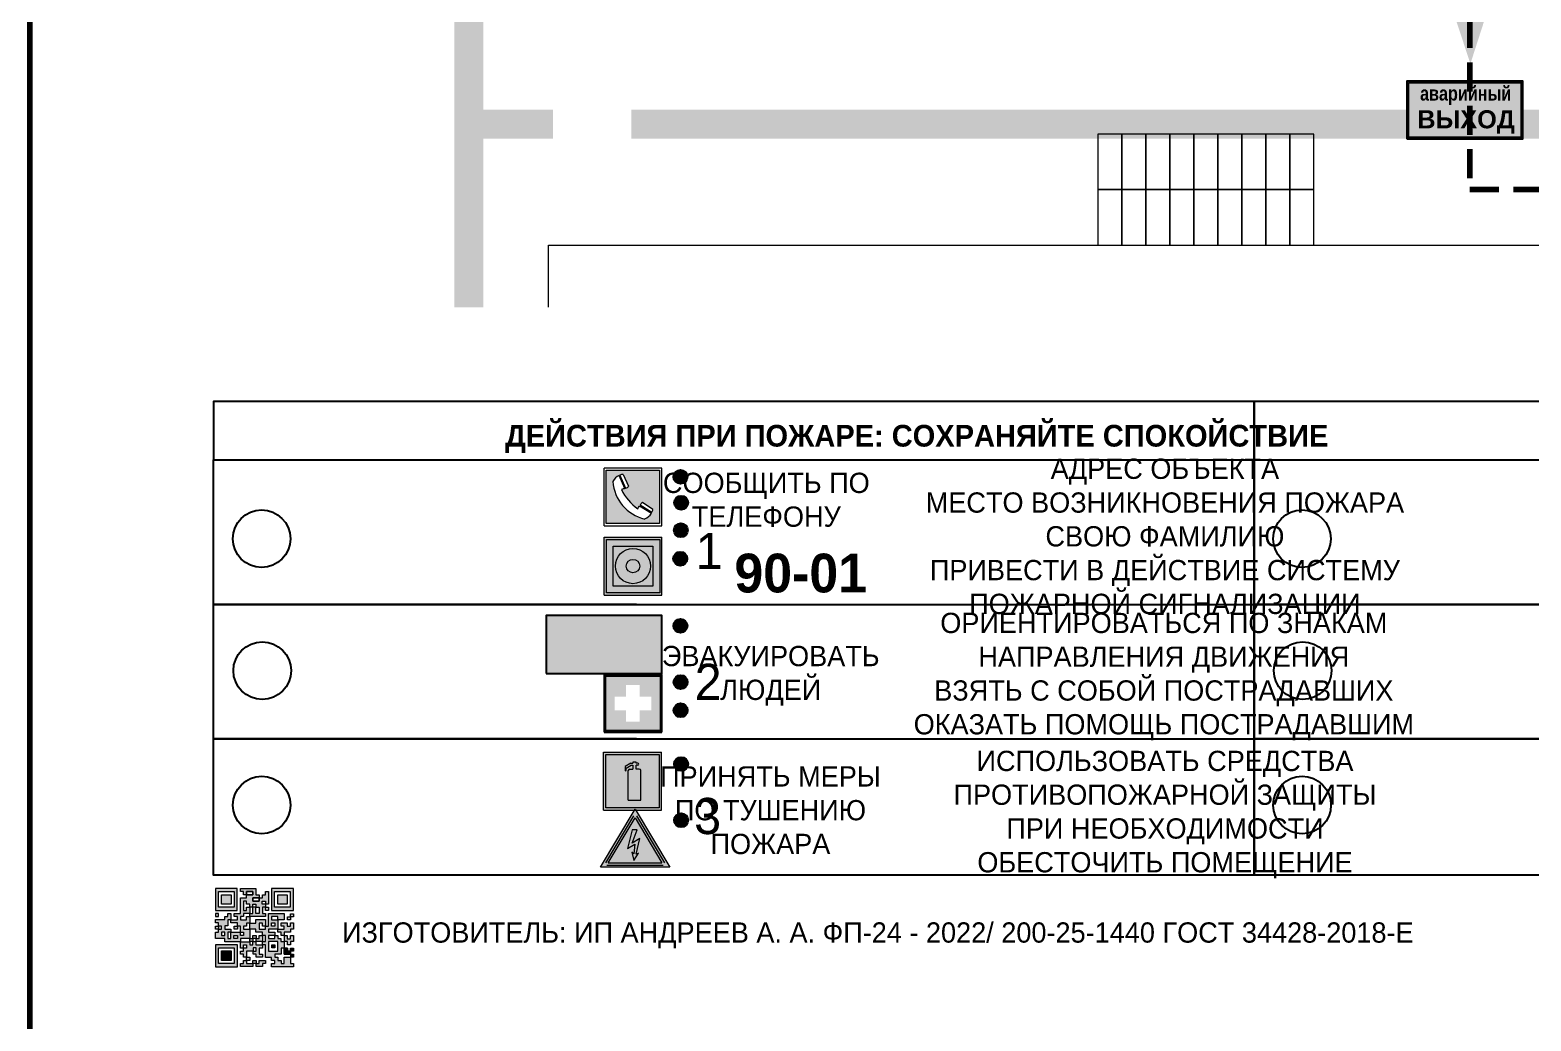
# Model space of a CAD drawing. Header units: millimetres. Extents: x 13114 to 67229, y 22859 to 38520.
# Drawn here: x 29371.4 to 29578.8, y 24678 to 24815 of the extents above; entities that cross this region are included whole.
import ezdxf

# ---------------------------------------------------------------- set-up
doc = ezdxf.new("R2010")
doc.units = ezdxf.units.MM
doc.linetypes.add('{ Wide Dash }', pattern=[12, 4, -2, 4, -2])
doc.layers.add('План_Штампы', color=7, linetype='Continuous')
doc.styles.add('обычный', font='arial.ttf')

# ---------------------------------------------------------------- blocks, each defined once
blk = doc.blocks.new('A$C3E6D3DDE')
at = {"lineweight": 5}
h = blk.add_hatch(color=40, dxfattribs=at)
h.paths.add_polyline_path([(24.1, 1.45), (16.46, -11.35), (31.74, -11.35)])
h.paths.add_polyline_path([(24.09, -0.46), (30.03, -10.41), (18.14, -10.41)], flags=16)
h.paths.add_polyline_path([(24.54, -3.08), (23.41, -6.02), (25.13, -5.01), (24.33, -8.5), (24.82, -8.27), (23.79, -9.86), (23.4, -8.04), (23.8, -8.43), (24.04, -6.29), (22.39, -7.25), (23.44, -3.08)], flags=0)
h = blk.add_hatch(color=256, dxfattribs=at)
h.paths.add_polyline_path([(24.37, 0.03, 0.567511), (23.82, 0.03), (17.59, -10.4, 0.582454), (17.86, -10.88), (30.32, -10.88, 0.582149), (30.6, -10.4)])
h.paths.add_polyline_path([(24.09, -0.46), (18.14, -10.41), (30.03, -10.41)], flags=16)
h.paths.add_polyline_path([(24.54, -3.08), (23.41, -6.02), (25.13, -5.01), (24.33, -8.5), (24.82, -8.27), (23.79, -9.86), (23.4, -8.04), (23.8, -8.43), (24.04, -6.29), (22.39, -7.25), (23.44, -3.08)], flags=0)
h = blk.add_hatch(color=40, dxfattribs=at)
h.paths.add_polyline_path([(24.09, -0.46), (18.14, -10.41), (30.03, -10.41)])
h.paths.add_polyline_path([(24.82, -8.27), (23.79, -9.86), (23.4, -8.04), (23.8, -8.43), (24.04, -6.29), (22.39, -7.25), (23.44, -3.08), (24.54, -3.08), (23.41, -6.02), (25.13, -5.01), (24.33, -8.5)], flags=16)
at = {"color": 40, "lineweight": 5}
for p, q in [((16.46, -11.35), (24.1, 1.45)), ((24.1, 1.45), (31.74, -11.35))]:
    blk.add_line(p, q, dxfattribs=at)
at = {"lineweight": 5}
for p, q in [((17.59, -10.4), (23.82, 0.03)), ((24.37, 0.03), (30.6, -10.4)), ((18.14, -10.41), (24.09, -0.46)), ((23.44, -3.08), (22.39, -7.25)), ((23.41, -6.02), (24.54, -3.08)), ((24.54, -3.08), (23.44, -3.08)), ((24.09, -0.46), (30.03, -10.41)), ((22.39, -7.25), (24.04, -6.29)), ((25.13, -5.01), (23.41, -6.02)), ((24.04, -6.29), (23.8, -8.43)), ((24.33, -8.5), (25.13, -5.01)), ((23.8, -8.43), (23.4, -8.04)), ((23.4, -8.04), (23.79, -9.86)), ((23.79, -9.86), (24.82, -8.27)), ((24.82, -8.27), (24.33, -8.5)), ((17.86, -10.88), (30.32, -10.88)), ((18.14, -10.41), (30.03, -10.41))]:
    blk.add_line(p, q, dxfattribs=at)
at = {"color": 50, "lineweight": 5}
blk.add_line((31.74, -11.35), (16.46, -11.35), dxfattribs=at)
blk = doc.blocks.new('QR')
at = {"lineweight": 0}
h = blk.add_hatch(color=256, dxfattribs=at)
h.dxf.hatch_style = 1
h.paths.add_polyline_path([(9241.16, 2687.38), (9242.01, 2687.38), (9242.01, 2687.83), (9241.59, 2687.83), (9241.59, 2688.68), (9239.45, 2688.68), (9239.45, 2688.25), (9239.86, 2688.25), (9239.86, 2687.83), (9240.29, 2687.83), (9240.29, 2688.25), (9241.16, 2688.25), (9241.16, 2687.83), (9240.29, 2687.83), (9240.29, 2687.38), (9239.45, 2687.38), (9239.45, 2685.22), (9238.57, 2685.22), (9238.57, 2684.8), (9239.02, 2684.8), (9239.02, 2684.37), (9238.13, 2684.37), (9238.13, 2683.92), (9239.02, 2683.92), (9239.02, 2683.5), (9239.44, 2683.5), (9239.44, 2682.64), (9239.87, 2682.64), (9239.87, 2682.18), (9239.44, 2682.18), (9239.44, 2682.64), (9238.13, 2682.64), (9238.13, 2681.76), (9237.71, 2681.76), (9237.71, 2682.64), (9238.13, 2682.64), (9238.13, 2683.07), (9237.27, 2683.07), (9237.27, 2683.51), (9237.71, 2683.51), (9237.71, 2684.37), (9238.13, 2684.37), (9238.13, 2685.22), (9237.71, 2685.22), (9237.71, 2684.8), (9237.28, 2684.8), (9237.28, 2684.38), (9235.98, 2684.38), (9235.98, 2683.92), (9236.4, 2683.92), (9236.4, 2683.49), (9236.84, 2683.49), (9236.84, 2683.07), (9236.4, 2683.07), (9236.4, 2682.64), (9235.98, 2682.64), (9235.98, 2681.76), (9237.29, 2681.76), (9237.29, 2681.33), (9239.43, 2681.33), (9239.43, 2681.76), (9240.74, 2681.76), (9240.74, 2683.05), (9239.87, 2683.05), (9239.87, 2683.5), (9240.29, 2683.5), (9240.29, 2683.91), (9240.74, 2683.91), (9240.74, 2684.81), (9240.29, 2684.81), (9240.29, 2684.79), (9240.29, 2684.37), (9239.45, 2684.37), (9239.45, 2684.8), (9239.87, 2684.8), (9239.87, 2685.21), (9240.74, 2685.21), (9240.74, 2686.1), (9240.29, 2686.1), (9240.29, 2685.64), (9239.86, 2685.64), (9239.86, 2686.95), (9240.29, 2686.95), (9240.29, 2686.52), (9240.74, 2686.52), (9240.74, 2686.1), (9241.16, 2686.1), (9241.16, 2686.53), (9241.59, 2686.53), (9241.59, 2686.1), (9242.02, 2686.1), (9242.02, 2685.21), (9241.59, 2685.21), (9241.59, 2686.1), (9241.16, 2686.1), (9241.16, 2685.21), (9240.74, 2685.21), (9240.74, 2684.81), (9242.89, 2684.81), (9242.89, 2685.22), (9242.47, 2685.22), (9242.47, 2686.11), (9242.89, 2686.11), (9242.89, 2686.52), (9242.46, 2686.52), (9242.46, 2686.95), (9242.89, 2686.95), (9242.89, 2686.52), (9243.32, 2686.52), (9243.32, 2688.26), (9242.9, 2688.26), (9242.9, 2687.83), (9242.47, 2687.83), (9242.47, 2687.38), (9242.01, 2687.38), (9242.01, 2686.94), (9241.16, 2686.94)])
h.paths.add_polyline_path([(9239.02, 2682.18), (9239.02, 2681.76), (9238.54, 2681.76), (9238.54, 2682.18)], flags=16)
h.paths.add_polyline_path([(9237.27, 2682.65), (9237.27, 2682.19), (9236.83, 2682.19), (9236.83, 2682.65)], flags=16)
h = blk.add_hatch(color=256, dxfattribs=at)
h.dxf.hatch_style = 1
h.paths.add_polyline_path([(9238.15, 2687.83), (9236.83, 2687.83), (9236.83, 2686.52), (9238.15, 2686.52)], flags=0)
h.paths.add_polyline_path([(9239.01, 2685.65), (9239.01, 2688.68), (9235.98, 2688.68), (9235.98, 2685.65)])
h.paths.add_polyline_path([(9236.41, 2686.1), (9236.41, 2688.26), (9238.56, 2688.26), (9238.56, 2686.1)], flags=16)
h.paths.add_polyline_path([(9236.83, 2686.52), (9236.83, 2687.83), (9238.15, 2687.83), (9238.15, 2686.52)], flags=0)
h = blk.add_hatch(color=256, dxfattribs=at)
h.dxf.hatch_style = 1
h.paths.add_polyline_path([(9238.15, 2686.52), (9238.15, 2687.83), (9236.83, 2687.83), (9236.83, 2686.52)])
h.paths.add_polyline_path([(9245.91, 2686.52), (9245.91, 2687.83), (9244.59, 2687.83), (9244.59, 2686.52)], flags=0)
h.paths.add_polyline_path([(9246.77, 2685.65), (9246.77, 2688.68), (9243.74, 2688.68), (9243.74, 2685.65)])
h.paths.add_polyline_path([(9244.17, 2686.1), (9244.17, 2688.26), (9246.32, 2688.26), (9246.32, 2686.1)], flags=16)
h.paths.add_polyline_path([(9244.59, 2686.52), (9244.59, 2687.83), (9245.91, 2687.83), (9245.91, 2686.52)], flags=0)
h = blk.add_hatch(color=256, dxfattribs=at)
h.dxf.hatch_style = 1
h.paths.add_polyline_path([(9243.32, 2686.11), (9242.89, 2686.11), (9242.89, 2685.64), (9243.32, 2685.64)])
h.paths.add_polyline_path([(9239.02, 2683.07), (9239.02, 2683.5), (9238.56, 2683.5), (9238.56, 2683.07)])
h.paths.add_polyline_path([(9236.4, 2684.8), (9236.4, 2685.22), (9235.98, 2685.22), (9235.98, 2684.8)])
h.paths.add_polyline_path([(9236.4, 2683.07), (9236.4, 2683.49), (9235.98, 2683.49), (9235.98, 2683.07)])
h = blk.add_hatch(color=256, dxfattribs=at)
h.dxf.hatch_style = 1
h.paths.add_polyline_path([(9240.75, 2681.76), (9240.75, 2681.35), (9241.17, 2681.35), (9241.17, 2681.76)])
h.paths.add_polyline_path([(9241.6, 2682.18), (9241.17, 2682.18), (9241.17, 2681.76), (9241.6, 2681.76)])
h.paths.add_polyline_path([(9242.47, 2681.34), (9242.47, 2682.19), (9242.02, 2682.19), (9242.02, 2681.76), (9241.6, 2681.76), (9241.6, 2681.34)])
h.paths.add_polyline_path([(9239.87, 2678.3), (9239.44, 2678.3), (9239.44, 2677.89), (9241.17, 2677.89), (9241.17, 2678.3), (9240.28, 2678.3), (9240.28, 2678.73), (9239.87, 2678.73)])
h.paths.add_polyline_path([(9240.75, 2678.73), (9240.75, 2679.19), (9240.28, 2679.19), (9240.28, 2678.73)])
h.paths.add_polyline_path([(9241.6, 2678.73), (9241.17, 2678.73), (9241.17, 2678.3), (9241.6, 2678.3)])
h.paths.add_polyline_path([(9242.02, 2678.3), (9241.6, 2678.3), (9241.6, 2677.89), (9242.48, 2677.89), (9242.48, 2678.31), (9242.9, 2678.31), (9242.9, 2678.73), (9242.02, 2678.73)])
h.paths.add_polyline_path([(9246.36, 2684.37), (9246.36, 2684.79), (9245.93, 2684.79), (9245.93, 2684.37)])
h.paths.add_polyline_path([(9246.78, 2685.2), (9246.36, 2685.2), (9246.36, 2684.79), (9246.78, 2684.79)])
h.paths.add_polyline_path([(9245.91, 2687.83), (9244.59, 2687.83), (9244.59, 2686.52), (9245.91, 2686.52)])
h = blk.add_hatch(color=256, dxfattribs=at)
h.dxf.hatch_style = 1
h.paths.add_polyline_path([(9243.32, 2682.64), (9243.32, 2683.07), (9244.62, 2683.07), (9244.62, 2684.37), (9243.74, 2684.37), (9243.74, 2684.8), (9244.62, 2684.8), (9244.62, 2684.37), (9245.48, 2684.37), (9245.48, 2685.22), (9243.32, 2685.22), (9243.32, 2683.5), (9242.89, 2683.5), (9242.89, 2683.06), (9242.01, 2683.06), (9242.01, 2683.91), (9242.47, 2683.91), (9242.47, 2683.5), (9242.89, 2683.5), (9242.89, 2684.38), (9241.59, 2684.38), (9241.59, 2683.91), (9240.74, 2683.91), (9240.74, 2683.05), (9241.59, 2683.05), (9241.59, 2682.64), (9242.47, 2682.64), (9242.47, 2682.19), (9242.91, 2682.19), (9242.91, 2681.34), (9242.48, 2681.34), (9242.48, 2680.91), (9242.91, 2680.91), (9242.91, 2679.17), (9243.75, 2679.17), (9243.75, 2678.73), (9244.2, 2678.73), (9244.2, 2678.3), (9243.75, 2678.3), (9243.75, 2677.88), (9246.78, 2677.88), (9246.78, 2678.3), (9246.35, 2678.3), (9246.35, 2679.19), (9245.48, 2679.19), (9245.48, 2678.31), (9245.05, 2678.31), (9245.05, 2678.73), (9244.62, 2678.73), (9244.62, 2679.19), (9244.2, 2679.19), (9244.2, 2679.61), (9245.05, 2679.61), (9245.05, 2680.46), (9245.48, 2680.46), (9245.48, 2681.34), (9245.04, 2681.34), (9245.04, 2681.76), (9244.63, 2681.76), (9244.63, 2682.19), (9244.21, 2682.19), (9244.21, 2681.76), (9243.32, 2681.76), (9243.32, 2682.19), (9244.21, 2682.19), (9244.21, 2682.64)])
h.paths.add_polyline_path([(9243.75, 2683.49), (9243.75, 2683.92), (9244.21, 2683.92), (9244.21, 2683.49)], flags=16)
h.paths.add_polyline_path([(9243.32, 2681.34), (9244.63, 2681.34), (9244.63, 2680.04), (9243.32, 2680.04)], flags=16)
h.paths.add_polyline_path([(9243.76, 2680.89), (9244.18, 2680.89), (9244.18, 2680.48), (9243.76, 2680.48)], flags=0)
h = blk.add_hatch(color=256, dxfattribs=at)
h.dxf.hatch_style = 1
h.paths.add_polyline_path([(9246.36, 2683.07), (9246.78, 2683.07), (9246.78, 2683.92), (9246.36, 2683.92), (9246.36, 2683.49), (9245.92, 2683.49), (9245.92, 2683.92), (9245.06, 2683.92), (9245.06, 2683.49), (9245.48, 2683.49), (9245.48, 2683.07), (9244.62, 2683.07), (9244.62, 2682.65), (9245.05, 2682.65), (9245.05, 2682.18), (9245.48, 2682.18), (9245.48, 2682.65), (9246.36, 2682.65)])
h.paths.add_polyline_path([(9246.78, 2682.18), (9246.36, 2682.18), (9246.36, 2681.75), (9245.92, 2681.75), (9245.92, 2682.18), (9245.48, 2682.18), (9245.48, 2681.34), (9245.48, 2681.34), (9245.94, 2681.34), (9245.94, 2680.91), (9246.36, 2680.91), (9246.36, 2681.34), (9246.78, 2681.34)])
h = blk.add_hatch(color=256, dxfattribs=at)
h.dxf.hatch_style = 1
h.paths.add_polyline_path([(9235.98, 2680.9), (9235.98, 2677.86), (9239.02, 2677.86), (9239.02, 2680.9)])
h.paths.add_polyline_path([(9238.57, 2680.48), (9238.57, 2678.32), (9236.41, 2678.32), (9236.41, 2680.48)], flags=16)
h.paths.add_polyline_path([(9238.15, 2680.05), (9238.15, 2678.74), (9236.83, 2678.74), (9236.83, 2680.05)], flags=0)
h = blk.add_hatch(color=256, dxfattribs=at)
h.dxf.hatch_style = 1
h.paths.add_polyline_path([(9238.15, 2680.05), (9236.83, 2680.05), (9236.83, 2678.74), (9238.15, 2678.74)])
h = blk.add_hatch(color=256, dxfattribs=at)
h.dxf.hatch_style = 1
h.paths.add_polyline_path([(9242.02, 2680.46), (9242.48, 2680.46), (9242.48, 2680.91), (9241.58, 2680.91), (9241.58, 2681.35), (9241.17, 2681.35), (9241.17, 2680.91), (9240.75, 2680.91), (9240.75, 2681.33), (9239.43, 2681.33), (9239.43, 2680.46), (9239.86, 2680.46), (9239.86, 2680.92), (9240.3, 2680.92), (9240.3, 2680.46), (9239.86, 2680.46), (9239.86, 2680.04), (9239.44, 2680.04), (9239.44, 2679.62), (9239.86, 2679.62), (9239.86, 2679.19), (9240.29, 2679.19), (9240.29, 2680.03), (9241.18, 2680.03), (9241.18, 2680.47), (9241.6, 2680.47), (9241.6, 2680.03), (9241.18, 2680.03), (9241.18, 2679.61), (9241.6, 2679.61), (9241.6, 2679.19), (9242.47, 2679.19), (9242.47, 2679.6), (9242.02, 2679.6)])
h = blk.add_hatch(color=256, dxfattribs=at)
h.dxf.hatch_style = 1
h.paths.add_polyline_path([(9244.18, 2680.48), (9244.18, 2680.89), (9243.76, 2680.89), (9243.76, 2680.48)])
h = blk.add_hatch(color=256, dxfattribs=at)
h.dxf.hatch_style = 1
h.paths.add_polyline_path([(9245.93, 2680.04), (9245.93, 2680.46), (9245.48, 2680.46), (9245.48, 2679.62), (9246.35, 2679.62), (9246.35, 2680.04)])
h.paths.add_polyline_path([(9246.78, 2680.04), (9246.78, 2680.46), (9246.35, 2680.46), (9246.35, 2680.04)])
h.paths.add_polyline_path([(9246.78, 2679.18), (9246.78, 2679.62), (9246.35, 2679.62), (9246.35, 2679.18)])
for points in [[(9237.71, 2685.22), (9238.13, 2685.22), (9238.13, 2684.37), (9237.71, 2684.37), (9237.71, 2683.51), (9237.27, 2683.51), (9237.27, 2683.07), (9238.13, 2683.07), (9238.13, 2682.64), (9237.71, 2682.64), (9237.71, 2681.76), (9238.13, 2681.76), (9238.13, 2682.64), (9239.44, 2682.64), (9239.44, 2683.5), (9239.02, 2683.5), (9239.02, 2683.07), (9238.56, 2683.07), (9238.56, 2683.5), (9239.02, 2683.5), (9239.02, 2683.92), (9238.13, 2683.92), (9238.13, 2684.37), (9239.02, 2684.37), (9239.02, 2684.8), (9238.57, 2684.8), (9238.57, 2685.22), (9239.45, 2685.22), (9239.45, 2687.38), (9240.29, 2687.38), (9240.29, 2687.83), (9239.86, 2687.83), (9239.86, 2688.25), (9239.45, 2688.25), (9239.45, 2688.68), (9241.59, 2688.68), (9241.59, 2687.83), (9242.01, 2687.83), (9242.01, 2687.38), (9242.47, 2687.38), (9242.47, 2687.83), (9242.9, 2687.83), (9242.9, 2688.26), (9243.32, 2688.26), (9243.32, 2686.52), (9242.89, 2686.52), (9242.89, 2686.11), (9243.32, 2686.11), (9243.32, 2685.64), (9242.89, 2685.64), (9242.89, 2686.11), (9242.47, 2686.11), (9242.47, 2685.22), (9242.89, 2685.22), (9242.89, 2684.81), (9240.74, 2684.81), (9240.74, 2683.91), (9241.59, 2683.91), (9241.59, 2684.38), (9242.89, 2684.38), (9242.89, 2683.5), (9242.47, 2683.5), (9242.47, 2683.91), (9242.01, 2683.91), (9242.01, 2683.06), (9242.89, 2683.06), (9242.89, 2683.5), (9243.32, 2683.5), (9243.32, 2685.22), (9245.48, 2685.22), (9245.48, 2684.37), (9244.62, 2684.37), (9244.62, 2683.07), (9245.48, 2683.07), (9245.48, 2683.49), (9245.06, 2683.49), (9245.06, 2683.92), (9245.92, 2683.92), (9245.92, 2683.49), (9246.36, 2683.49), (9246.36, 2683.92), (9246.78, 2683.92), (9246.78, 2683.07), (9246.36, 2683.07), (9246.36, 2682.65), (9245.48, 2682.65), (9245.48, 2682.18), (9245.92, 2682.18), (9245.92, 2681.75), (9246.36, 2681.75), (9246.36, 2682.18), (9246.78, 2682.18), (9246.78, 2681.34), (9246.36, 2681.34), (9246.36, 2680.91), (9245.94, 2680.91), (9245.94, 2681.34), (9245.48, 2681.34), (9245.48, 2680.46), (9245.93, 2680.46), (9245.93, 2680.04), (9246.35, 2680.04), (9246.35, 2680.46), (9246.78, 2680.46), (9246.78, 2680.04), (9246.78, 2680.04), (9246.35, 2680.04), (9246.35, 2679.62), (9246.78, 2679.62), (9246.78, 2679.18), (9246.35, 2679.18), (9246.35, 2678.3), (9246.78, 2678.3), (9246.78, 2677.88), (9243.75, 2677.88), (9243.75, 2678.3), (9244.2, 2678.3), (9244.2, 2678.73), (9243.75, 2678.73), (9243.75, 2679.17), (9242.91, 2679.17), (9242.91, 2680.91), (9242.48, 2680.91), (9242.48, 2680.46), (9242.02, 2680.46), (9242.02, 2679.6), (9242.47, 2679.6), (9242.47, 2679.19), (9241.6, 2679.19), (9241.6, 2679.61), (9241.18, 2679.61), (9241.18, 2680.03), (9240.29, 2680.03), (9240.29, 2679.19), (9240.75, 2679.19), (9240.75, 2678.73), (9240.28, 2678.73), (9240.28, 2678.3), (9241.17, 2678.3), (9241.17, 2678.73), (9241.6, 2678.73), (9241.6, 2678.3), (9242.02, 2678.3), (9242.02, 2678.73), (9242.9, 2678.73), (9242.9, 2678.31), (9242.48, 2678.31), (9242.48, 2677.89), (9241.6, 2677.89), (9241.6, 2678.3), (9241.17, 2678.3), (9241.17, 2677.89), (9239.44, 2677.89), (9239.44, 2678.3), (9239.87, 2678.3), (9239.87, 2678.73), (9240.28, 2678.73), (9240.28, 2679.19), (9240.29, 2679.19), (9239.86, 2679.19), (9239.86, 2679.62), (9239.44, 2679.62), (9239.44, 2680.04), (9239.86, 2680.04), (9239.86, 2680.46), (9239.43, 2680.46), (9239.43, 2681.33), (9237.29, 2681.33), (9237.29, 2681.76), (9235.98, 2681.76), (9235.98, 2682.64), (9236.4, 2682.64), (9236.4, 2683.07), (9235.98, 2683.07), (9235.98, 2683.49), (9236.4, 2683.49), (9236.4, 2683.92), (9235.98, 2683.92), (9235.98, 2684.38), (9237.28, 2684.38), (9237.28, 2684.8), (9237.71, 2684.8), (9237.71, 2685.22), (9237.92, 2685.22)], [(9240.74, 2686.1), (9240.74, 2686.52), (9240.29, 2686.52), (9240.29, 2686.95), (9239.86, 2686.95), (9239.86, 2685.64), (9240.29, 2685.64), (9240.29, 2686.1), (9240.74, 2686.1), (9240.74, 2686.52)], [(9240.74, 2685.21), (9239.87, 2685.21), (9239.87, 2684.8), (9239.45, 2684.8), (9239.45, 2684.37), (9240.29, 2684.37), (9240.29, 2684.79), (9240.29, 2684.81), (9240.74, 2684.81), (9240.74, 2685.21), (9239.87, 2685.21)], [(9240.74, 2683.91), (9240.29, 2683.91), (9240.29, 2683.5), (9239.87, 2683.5), (9239.87, 2683.05), (9240.74, 2683.05), (9240.74, 2683.91)], [(9244.62, 2684.37), (9244.62, 2684.8), (9243.74, 2684.8), (9243.74, 2684.37), (9244.62, 2684.37)], [(9240.74, 2683.05), (9240.74, 2681.76), (9239.43, 2681.76), (9239.43, 2681.33), (9240.75, 2681.33), (9240.75, 2681.35), (9240.75, 2680.91), (9241.17, 2680.91), (9241.17, 2681.35), (9241.58, 2681.35), (9241.58, 2680.91), (9242.48, 2680.91), (9242.48, 2681.34), (9242.91, 2681.34), (9242.91, 2682.19), (9242.47, 2682.19), (9242.47, 2682.64), (9241.59, 2682.64), (9241.59, 2683.05), (9240.74, 2683.05)], [(9241.6, 2681.76), (9242.02, 2681.76), (9242.02, 2682.19), (9242.47, 2682.19), (9242.47, 2681.34), (9241.6, 2681.34), (9241.6, 2681.76)], [(9244.62, 2683.07), (9243.32, 2683.07), (9243.32, 2682.64), (9244.21, 2682.64), (9244.21, 2682.19), (9243.32, 2682.19), (9243.32, 2681.76), (9244.21, 2681.76), (9244.21, 2682.19), (9244.63, 2682.19), (9244.63, 2681.76), (9245.04, 2681.76), (9245.04, 2681.34), (9245.48, 2681.34)], [(9245.48, 2682.18), (9245.05, 2682.18), (9245.05, 2682.65), (9244.62, 2682.65), (9244.62, 2683.07)], [(9245.48, 2682.18), (9245.48, 2681.34)], [(9239.86, 2680.46), (9239.86, 2680.92), (9240.3, 2680.92), (9240.3, 2680.46), (9239.86, 2680.46)], [(9245.48, 2680.46), (9245.05, 2680.46), (9245.05, 2679.61), (9244.2, 2679.61), (9244.2, 2679.19), (9244.62, 2679.19), (9244.62, 2678.73), (9245.05, 2678.73), (9245.05, 2678.31), (9245.48, 2678.31), (9245.48, 2679.19), (9246.35, 2679.19), (9246.35, 2679.07)], [(9246.35, 2679.62), (9245.48, 2679.62), (9245.48, 2680.46)], [(9245.48, 2680.46), (9245.48, 2679.62), (9246.35, 2679.62), (9246.35, 2680.04), (9245.93, 2680.04), (9245.93, 2680.46), (9245.48, 2680.46), (9245.48, 2679.62)], [(9246.35, 2679.62), (9246.35, 2679.18)]]:
    blk.add_lwpolyline(points, dxfattribs=at)
for points in [[(9235.98, 2685.65), (9239.01, 2685.65), (9239.01, 2688.68), (9235.98, 2688.68)], [(9236.41, 2688.26), (9238.56, 2688.26), (9238.56, 2686.1), (9236.41, 2686.1)], [(9240.29, 2687.83), (9241.16, 2687.83), (9241.16, 2688.25), (9240.29, 2688.25)], [(9240.29, 2688.25), (9241.16, 2688.25), (9241.16, 2687.83), (9240.29, 2687.83)], [(9243.74, 2685.65), (9246.77, 2685.65), (9246.77, 2688.68), (9243.74, 2688.68)], [(9244.17, 2688.26), (9246.32, 2688.26), (9246.32, 2686.1), (9244.17, 2686.1)], [(9236.83, 2687.83), (9238.15, 2687.83), (9238.15, 2686.52), (9236.83, 2686.52)], [(9241.16, 2686.1), (9240.74, 2686.1), (9240.74, 2685.21), (9241.16, 2685.21)], [(9242.01, 2687.38), (9241.16, 2687.38), (9241.16, 2686.94), (9242.01, 2686.94)], [(9241.16, 2687.38), (9242.01, 2687.38), (9242.01, 2686.94), (9241.16, 2686.94)], [(9241.16, 2686.53), (9241.59, 2686.53), (9241.59, 2686.1), (9241.16, 2686.1)], [(9241.59, 2686.1), (9242.02, 2686.1), (9242.02, 2685.21), (9241.59, 2685.21)], [(9242.89, 2686.52), (9242.46, 2686.52), (9242.46, 2686.95), (9242.89, 2686.95)], [(9244.59, 2687.83), (9245.91, 2687.83), (9245.91, 2686.52), (9244.59, 2686.52)], [(9235.98, 2684.8), (9236.4, 2684.8), (9236.4, 2685.22), (9235.98, 2685.22)], [(9243.75, 2683.92), (9244.21, 2683.92), (9244.21, 2683.49), (9243.75, 2683.49)], [(9245.93, 2684.79), (9246.36, 2684.79), (9246.36, 2684.37), (9245.93, 2684.37)], [(9246.36, 2685.2), (9246.78, 2685.2), (9246.78, 2684.79), (9246.36, 2684.79)], [(9236.4, 2683.07), (9236.84, 2683.07), (9236.84, 2683.49), (9236.4, 2683.49)], [(9236.83, 2682.19), (9237.27, 2682.19), (9237.27, 2682.65), (9236.83, 2682.65)], [(9238.54, 2682.18), (9239.02, 2682.18), (9239.02, 2681.76), (9238.54, 2681.76)], [(9239.44, 2682.64), (9239.87, 2682.64), (9239.87, 2682.18), (9239.44, 2682.18)], [(9241.17, 2682.18), (9241.6, 2682.18), (9241.6, 2681.76), (9241.17, 2681.76)], [(9235.98, 2677.86), (9239.02, 2677.86), (9239.02, 2680.9), (9235.98, 2680.9)], [(9236.41, 2680.48), (9238.57, 2680.48), (9238.57, 2678.32), (9236.41, 2678.32)], [(9236.83, 2680.05), (9238.15, 2680.05), (9238.15, 2678.74), (9236.83, 2678.74)], [(9240.75, 2681.76), (9241.17, 2681.76), (9241.17, 2681.35), (9240.75, 2681.35)], [(9241.18, 2680.03), (9241.6, 2680.03), (9241.6, 2680.47), (9241.18, 2680.47)], [(9243.32, 2680.04), (9244.63, 2680.04), (9244.63, 2681.34), (9243.32, 2681.34)], [(9243.76, 2680.89), (9244.18, 2680.89), (9244.18, 2680.48), (9243.76, 2680.48)]]:
    blk.add_lwpolyline(points, close=True, dxfattribs=at)
blk = doc.blocks.new('A$C456E1F9C')
at = {"lineweight": 5}
h = blk.add_hatch(color=242, dxfattribs=at)
h.paths.add_polyline_path([(0.51, -1.47), (0.51, -13.26), (12.29, -13.26), (12.29, -1.47)])
h.paths.add_polyline_path([(5.42, -4.95, -0.254479), (4.78, -5.4), (3.52, -2.53, -0.209735), (4.23, -2.4)], flags=16)
h.paths.add_polyline_path([(8.53, -8.6), (10.87, -10.17), (10.54, -10.76), (8.03, -9.13, -0.192251)], flags=16)
h.paths.add_polyline_path([(4.61, -5.49, 0.005518), (3.87, -5.72, 0.128647), (7.49, -10.01, 0.00809), (7.83, -9.33), (10.47, -10.97, -0.16736), (8.99, -12.25, -0.327862), (1.95, -3.95, -0.166952), (3.36, -2.62)], flags=16)
at = {"color": 242, "lineweight": 5}
for p, q in [((0, -13.77), (0, -0.97)), ((12.8, -0.97), (0, -0.97)), ((4.61, -5.49), (3.36, -2.62)), ((3.52, -2.53), (4.78, -5.4)), ((4.23, -2.4), (5.42, -4.95)), ((12.8, -13.77), (12.8, -0.97)), ((7.83, -9.33), (10.47, -10.97)), ((8.03, -9.13), (10.54, -10.76)), ((10.81, -10.12), (8.53, -8.6)), ((10.54, -10.76), (10.8, -10.3)), ((10.8, -10.3), (10.81, -10.12)), ((0, -13.77), (12.8, -13.77))]:
    blk.add_line(p, q, dxfattribs=at)
blk.add_lwpolyline([(0.51, -1.47), (12.29, -1.47), (12.29, -13.26), (0.51, -13.26)], close=True, dxfattribs=at)
for centre, radius, start, end in [((4.59, -5.34), 2.99, 114.2845, 152.1974), ((4.02, -3.27), 0.891, 76.3284, 123.7092), ((11.12, -3.31), 9.19, 183.9915, 256.6009), ((14.98, -39.1), 35.17, 107.1487, 108.4135), ((13.86, -0.94), 11.08, 205.5536, 234.8762), ((4.68, -4.59), 0.824, 276.9621, 334.0723), ((-13.31, 0.8), 23.44, 332.5487, 334.4027), ((8.94, -9.5), 0.989, 114.4092, 157.9388), ((7.87, -9.46), 3, 291.9291, 329.9329)]:
    blk.add_arc(centre, radius, start, end, dxfattribs=at)
blk = doc.blocks.new('A$C54414219')
at = {"true_color": 0xffffff}
h = blk.add_hatch(color=7, dxfattribs=at)
h.paths.add_polyline_path([(2.39, -9.45), (2.39, -18.3), (11.23, -18.3), (11.23, -9.45)], flags=0)
h.paths.add_polyline_path([(10.71, -13.87, -1), (2.92, -13.87, -1)], flags=0)
h.paths.add_polyline_path([(8.3, -13.87, -1), (5.33, -13.87, -1)], flags=0)
h.paths.add_polyline_path([(0.41, -7.47), (0.41, -20.27), (13.21, -20.27), (13.21, -7.47)])
h.paths.add_polyline_path([(0.92, -19.77), (12.71, -19.77), (12.71, -7.98), (0.92, -7.98)], flags=16)
h.paths.add_polyline_path([(11.23, -9.45), (11.23, -18.3), (2.39, -18.3), (2.39, -9.45)], flags=0)
at = {"lineweight": 5}
h = blk.add_hatch(color=242, dxfattribs=at)
h.paths.add_polyline_path([(12.71, -7.98), (0.92, -7.98), (0.92, -19.77), (12.71, -19.77)])
h.paths.add_polyline_path([(11.23, -18.3), (2.39, -18.3), (2.39, -9.45), (11.23, -9.45)], flags=16)
h.paths.add_polyline_path([(10.71, -13.87, -1), (2.92, -13.87, -1)], flags=0)
h.paths.add_polyline_path([(8.3, -13.87, -1), (5.33, -13.87, -1)], flags=0)
at = {"true_color": 0xffffff}
h = blk.add_hatch(color=7, dxfattribs=at)
h.paths.add_polyline_path([(2.39, -9.45), (2.39, -18.3), (11.23, -18.3), (11.23, -9.45)])
h.paths.add_polyline_path([(10.71, -13.87, -1), (2.92, -13.87, -1)], flags=16)
h.paths.add_polyline_path([(8.3, -13.87, -1), (5.33, -13.87, -1)], flags=0)
at = {"lineweight": 5}
h = blk.add_hatch(color=242, dxfattribs=at)
h.paths.add_polyline_path([(2.92, -13.87, 1), (10.71, -13.87, 1)])
h.paths.add_polyline_path([(8.3, -13.87, -1), (5.33, -13.87, -1)], flags=16)
at = {"color": 242, "lineweight": 5}
for p, q in [((0.41, -20.27), (0.41, -7.47)), ((0.41, -7.47), (13.21, -7.47)), ((0.41, -7.47), (13.21, -7.47)), ((13.21, -20.27), (13.21, -7.47)), ((0.41, -20.27), (13.21, -20.27))]:
    blk.add_line(p, q, dxfattribs=at)
for points in [[(0.92, -7.98), (12.71, -7.98), (12.71, -19.77), (0.92, -19.77)], [(2.39, -9.45), (11.23, -9.45), (11.23, -18.3), (2.39, -18.3)]]:
    blk.add_lwpolyline(points, close=True, dxfattribs=at)
for radius in [3.89, 1.49]:
    blk.add_circle((6.81, -13.87), radius, dxfattribs=at)
blk = doc.blocks.new('A$C32E8229D')
at = {"true_color": 0xffffff}
blk.add_hatch(color=7, dxfattribs=at).paths.add_polyline_path([(0, 0), (0, -8), (16, -8), (16, 0)])
h = blk.add_hatch(color=126)
h.paths.add_polyline_path([(0.2, -0.2), (15.8, -0.2), (15.8, -7.8), (0.2, -7.8)])
h.paths.add_polyline_path([(13.49, -2.05), (12.08, -2.05), (11.37, -2.63, 0.162397), (11.29, -2.84), (11.29, -3.63), (10.35, -3.63), (10.35, -4.05), (11.68, -4.05), (11.68, -3.48), (12.26, -4.28), (11.29, -5.1), (11.29, -6.78), (11.85, -6.78), (11.85, -5.44), (12.8, -4.64), (12.8, -5.94), (14.46, -5.94), (14.46, -5.39), (13.45, -5.39), (13.45, -3.97), (12.46, -2.59), (13.15, -2.59), (13.69, -3.34), (14.18, -3)], flags=16)
h.paths.add_polyline_path([(10.74, -1.82, 1), (11.8, -1.82, 1)], flags=16)
h.paths.add_polyline_path([(9.39, -3.59), (5.99, -3.59), (6.56, -3.03), (5.91, -3.03), (5.1, -3.83), (5.91, -4.64), (6.56, -4.64), (5.99, -4.09), (9.39, -4.09)], flags=16)
h.paths.add_polyline_path([(4.29, -1.08), (1.72, -1.08), (1.72, -6.6), (4.29, -6.6)], flags=16)
at = {"color": 126}
blk.add_lwpolyline([(16, -8), (0, -8), (0, 0), (16, 0)], close=True, dxfattribs=at)
blk = doc.blocks.new('A$C18900ED3')
h = blk.add_hatch(color=126)
h.paths.add_polyline_path([(-0.18, -0.18), (-7.02, -0.18), (-7.02, -7.02), (-0.18, -7.02)])
h.paths.add_polyline_path([(-5.89, -4.46), (-5.89, -2.77), (-4.46, -2.77), (-4.46, -1.31), (-2.77, -1.31), (-2.77, -2.77), (-1.33, -2.77), (-1.33, -4.46), (-2.77, -4.46), (-2.77, -5.89), (-4.46, -5.89), (-4.46, -4.46)], flags=16)
at = {"color": 126}
for p, q in [((-7.2, 0), (-7.2, -7.2)), ((0, 0), (-7.2, 0)), ((0, -7.2), (0, 0)), ((-7.02, -7.02), (-7.02, -0.18)), ((-7.02, -0.18), (-0.18, -0.18)), ((-0.18, -0.18), (-0.18, -7.02)), ((-7.2, -7.2), (0, -7.2)), ((-0.18, -7.02), (-7.02, -7.02))]:
    blk.add_line(p, q, dxfattribs=at)
blk = doc.blocks.new('A$C3AD82952')
at = {"true_color": 0xf5f5ff}
h = blk.add_hatch(color=7, dxfattribs=at)
h.dxf.hatch_style = 1
h.paths.add_polyline_path([(8.21, 8.73, 0.414214), (7.89, 9.05), (7.22, 9.05), (7.22, 9.92), (7.59, 9.92, 1), (7.57, 10.36), (7.22, 10.36), (7.22, 10.6), (6.43, 10.6), (6.43, 10.36), (6.01, 10.36), (4.74, 9.59), (4.74, 8.69), (4.98, 8.73), (4.98, 9.26), (6.12, 9.91), (6.43, 9.91), (6.43, 9.05), (5.76, 9.05, 0.414214), (5.44, 8.73), (5.44, 2.2), (8.21, 2.2)], flags=0)
h.paths.add_polyline_path([(12.8, 12.8), (0, 12.8), (0, 0), (12.8, 0)])
h.paths.add_polyline_path([(0.51, 12.29), (12.29, 12.29), (12.29, 0.51), (0.51, 0.51)], flags=16)
h.paths.add_polyline_path([(4.74, 9.59), (6.01, 10.36), (6.43, 10.36), (6.43, 10.6), (7.22, 10.6), (7.22, 10.36), (7.59, 10.36, -0.94586), (7.59, 9.92), (7.22, 9.92), (7.22, 9.05), (7.89, 9.05, -0.414214), (8.21, 8.73), (8.21, 2.2), (5.44, 2.2), (5.44, 8.73, -0.414214), (5.76, 9.05), (6.43, 9.05), (6.43, 9.91), (6.12, 9.91), (4.98, 9.26), (4.98, 8.73), (4.74, 8.69)], flags=0)
h = blk.add_hatch(color=242)
h.dxf.hatch_style = 1
h.paths.add_polyline_path([(12.29, 12.29), (0.51, 12.29), (0.51, 0.51), (12.29, 0.51)])
h.paths.add_polyline_path([(4.74, 8.69), (4.74, 9.59), (6.01, 10.36), (6.43, 10.36), (6.43, 10.6), (7.22, 10.6), (7.22, 10.36), (7.59, 10.36, -0.94586), (7.59, 9.92), (7.22, 9.92), (7.22, 9.05), (7.89, 9.05, -0.414214), (8.21, 8.73), (8.21, 2.2), (5.44, 2.2), (5.44, 8.73, -0.414214), (5.76, 9.05), (6.43, 9.05), (6.43, 9.91), (6.12, 9.91), (4.98, 9.26), (4.98, 8.73)], flags=16)
h = blk.add_hatch(color=7, dxfattribs=at)
h.dxf.hatch_style = 1
h.paths.add_polyline_path([(8.21, 8.73, 0.414214), (7.89, 9.05), (7.22, 9.05), (7.22, 9.92), (7.59, 9.92, 1), (7.57, 10.36), (7.22, 10.36), (7.22, 10.6), (6.43, 10.6), (6.43, 10.36), (6.01, 10.36), (4.74, 9.59), (4.74, 8.69), (4.98, 8.73), (4.98, 9.26), (6.12, 9.91), (6.43, 9.91), (6.43, 9.05), (5.76, 9.05, 0.414214), (5.44, 8.73), (5.44, 2.2), (8.21, 2.2)])
at = {"color": 242, "lineweight": 5}
for p, q in [((0, 0), (0, 12.8)), ((0, 12.8), (12.8, 12.8)), ((6.01, 10.36), (4.74, 9.59)), ((6.01, 10.36), (6.43, 10.36)), ((7.22, 10.6), (6.43, 10.6)), ((6.43, 10.6), (6.43, 10.36)), ((7.22, 10.36), (7.22, 10.6)), ((7.59, 10.36), (7.22, 10.36)), ((12.8, 0), (12.8, 12.8)), ((4.74, 9.59), (4.74, 8.69)), ((4.74, 8.69), (4.98, 8.73)), ((4.98, 9.26), (6.12, 9.91)), ((4.98, 8.73), (4.98, 9.26)), ((5.44, 2.2), (5.44, 8.73)), ((5.76, 9.05), (6.43, 9.05)), ((6.12, 9.91), (6.43, 9.91)), ((6.43, 9.91), (6.43, 9.05)), ((7.22, 9.05), (7.22, 9.92)), ((7.59, 9.92), (7.22, 9.92)), ((7.89, 9.05), (7.22, 9.05)), ((8.21, 2.2), (8.21, 8.73)), ((0, 0), (12.8, 0)), ((5.44, 2.2), (8.21, 2.2))]:
    blk.add_line(p, q, dxfattribs=at)
blk.add_lwpolyline([(0.51, 12.29), (12.29, 12.29), (12.29, 0.51), (0.51, 0.51)], close=True, dxfattribs=at)
for centre, radius, start, end in [((7.58, 10.14), 0.223, 273.1875, 86.8125), ((5.76, 8.73), 0.32, 90, 180), ((7.89, 8.73), 0.32, 0, 90)]:
    blk.add_arc(centre, radius, start, end, dxfattribs=at)
blk = doc.blocks.new('A$C41C009D9')
at = {"true_color": 0xffffff}
blk.add_hatch(color=7, dxfattribs=at).paths.add_polyline_path([(0, 8), (-16, 8), (-16, 0), (0, 0)])
h = blk.add_hatch(color=126)
h.dxf.hatch_style = 1
h.paths.add_polyline_path([(-15.8, 7.8), (-15.8, 0.2), (-0.2, 0.2), (-0.2, 7.8)])
at = {"color": 126}
for points in [[(-16, 0), (0, 0), (0, 8), (-16, 8)], [(-16, 0), (0, 0), (0, 8), (-16, 8)], [(-15.8, 7.8), (-0.2, 7.8), (-0.2, 0.2), (-15.8, 0.2)]]:
    blk.add_lwpolyline(points, close=True, dxfattribs=at)
at = {"color": 7, "true_color": 0xffffff, "insert": (-15.8, 7.3), "char_height": 2.5, "width": 15.5999, "attachment_point": 1, "style": 'обычный'}
blk.add_mtext('\\pi1.6133;{\\fArial|b1|i0|c204|p34;\\H0.8x;\\W0.8;аварийный\\H1.25x;\\W1;\\P\\pi1.2327;ВЫХОД}', dxfattribs=at)

msp = doc.modelspace()

# ---------------------------------------------------------------- hatches: boundary and pattern name
at = {"lineweight": 0}
h = msp.add_hatch(color=256, dxfattribs=at)
h.dxf.hatch_style = 1
h.paths.add_polyline_path([(29462.22, 24753.25, 1), (29460.29, 24753.25, 1)])
h = msp.add_hatch(color=256, dxfattribs=at)
h.dxf.hatch_style = 1
h.paths.add_polyline_path([(29462.33, 24749.67, 1), (29460.4, 24749.67, 1)])
h = msp.add_hatch(color=256, dxfattribs=at)
h.dxf.hatch_style = 1
h.paths.add_polyline_path([(29462.29, 24745.86, 1), (29460.36, 24745.86, 1)])
h = msp.add_hatch(color=256, dxfattribs=at)
h.dxf.hatch_style = 1
h.paths.add_polyline_path([(29462.21, 24741.93, 1), (29460.28, 24741.93, 1)])
h = msp.add_hatch(color=256, dxfattribs=at)
h.dxf.hatch_style = 1
h.paths.add_polyline_path([(29462.22, 24732.66, 1), (29460.29, 24732.66, 1)])
h = msp.add_hatch(color=256, dxfattribs=at)
h.dxf.hatch_style = 1
h.paths.add_polyline_path([(29462.26, 24724.88, 1), (29460.33, 24724.88, 1)])
h = msp.add_hatch(color=256, dxfattribs=at)
h.dxf.hatch_style = 1
h.paths.add_polyline_path([(29462.25, 24720.98, 1), (29460.32, 24720.98, 1)])
h = msp.add_hatch(color=256, dxfattribs=at)
h.dxf.hatch_style = 1
h.paths.add_polyline_path([(29462.31, 24713.56, 1), (29460.38, 24713.56, 1)])
h = msp.add_hatch(color=256, dxfattribs=at)
h.dxf.hatch_style = 1
h.paths.add_polyline_path([(29462.32, 24705.79, 1), (29460.38, 24705.79, 1)])

# ---------------------------------------------------------------- linework, layer by layer
at = {"color": 6, "lineweight": 100}
msp.add_lwpolyline([(29371.38, 24670.56), (29971.38, 24670.56), (29971.38, 25065.56), (29371.38, 25065.56)], close=True, dxfattribs=at)
at = {"lineweight": 0, "const_width": 4}
for points in [[(29443.64, 24801.99), (29432.03, 24801.99), (29432.03, 24846.51), (29432.03, 24776.67)], [(29564.72, 24801.99), (29454.46, 24801.99)], [(29808.88, 24801.99), (29576.14, 24801.99)]]:
    msp.add_lwpolyline(points, dxfattribs=at)
at = {"color": 126, "linetype": '{ Wide Dash }', "lineweight": 100, "true_color": 0x008754}
msp.add_lwpolyline([(29570.36, 24822.51), (29570.36, 24792.94), (29670.34, 24792.94)], dxfattribs=at)
at = {"lineweight": 0}
for points in [[(29518.93, 24792.94), (29522.25, 24792.94), (29522.25, 24800.62), (29518.93, 24800.62)], [(29522.25, 24792.94), (29525.57, 24792.94), (29525.57, 24800.62), (29522.25, 24800.62)], [(29525.57, 24792.94), (29528.88, 24792.94), (29528.88, 24800.62), (29525.57, 24800.62)], [(29528.88, 24792.94), (29532.2, 24792.94), (29532.2, 24800.62), (29528.88, 24800.62)], [(29532.2, 24792.94), (29535.52, 24792.94), (29535.52, 24800.62), (29532.2, 24800.62)], [(29535.52, 24792.94), (29538.84, 24792.94), (29538.84, 24800.62), (29535.52, 24800.62)], [(29538.84, 24792.94), (29542.15, 24792.94), (29542.15, 24800.62), (29538.84, 24800.62)], [(29542.15, 24792.94), (29545.47, 24792.94), (29545.47, 24800.62), (29542.15, 24800.62)], [(29545.47, 24792.94), (29548.79, 24792.94), (29548.79, 24800.62), (29545.47, 24800.62)], [(29518.93, 24785.26), (29522.25, 24785.26), (29522.25, 24792.94), (29518.93, 24792.94)], [(29522.25, 24785.26), (29525.57, 24785.26), (29525.57, 24792.94), (29522.25, 24792.94)], [(29525.57, 24785.26), (29528.88, 24785.26), (29528.88, 24792.94), (29525.57, 24792.94)], [(29528.88, 24785.26), (29532.2, 24785.26), (29532.2, 24792.94), (29528.88, 24792.94)], [(29532.2, 24785.26), (29535.52, 24785.26), (29535.52, 24792.94), (29532.2, 24792.94)], [(29535.52, 24785.26), (29538.84, 24785.26), (29538.84, 24792.94), (29535.52, 24792.94)], [(29538.84, 24785.26), (29542.15, 24785.26), (29542.15, 24792.94), (29538.84, 24792.94)], [(29542.15, 24785.26), (29545.47, 24785.26), (29545.47, 24792.94), (29542.15, 24792.94)], [(29545.47, 24785.26), (29548.79, 24785.26), (29548.79, 24792.94), (29545.47, 24792.94)]]:
    msp.add_lwpolyline(points, close=True, dxfattribs=at)
msp.add_lwpolyline([(29443.01, 24776.67), (29443.01, 24785.26), (29882.35, 24785.26), (29882.35, 24773.53)], dxfattribs=at)
for points in [[(29396.75, 24755.61), (29540.52, 24755.61), (29540.52, 24763.66), (29396.75, 24763.66)], [(29540.52, 24755.61), (29684.28, 24755.61), (29684.28, 24763.66), (29540.52, 24763.66)], [(29396.75, 24755.61), (29540.52, 24755.61), (29540.52, 24698.21), (29396.75, 24698.21)], [(29540.52, 24755.61), (29684.28, 24755.61), (29684.28, 24698.21), (29540.52, 24698.21)]]:
    msp.add_lwpolyline(points, close=True)
for points in [[(29455.17, 24735.61), (29396.75, 24735.61), (29540.52, 24735.61)], [(29598.93, 24735.61), (29540.52, 24735.61), (29684.28, 24735.61)], [(29455.17, 24717.04), (29396.75, 24717.04), (29540.52, 24717.04)], [(29598.93, 24717.04), (29540.52, 24717.04), (29684.28, 24717.04)]]:
    msp.add_lwpolyline(points)
for centre, radius in [((29461.26, 24753.25), 0.966), ((29461.36, 24749.67), 0.966), ((29403.38, 24744.69), 3.98), ((29547.14, 24744.69), 3.98), ((29461.32, 24745.86), 0.966), ((29461.24, 24741.93), 0.966), ((29461.25, 24732.66), 0.966), ((29403.47, 24726.46), 3.98), ((29547.24, 24726.46), 3.98), ((29461.29, 24724.88), 0.966), ((29461.29, 24720.98), 0.966), ((29461.35, 24713.56), 0.966), ((29403.41, 24707.88), 3.98), ((29547.17, 24707.88), 3.98), ((29461.35, 24705.79), 0.966)]:
    msp.add_circle(centre, radius)
at = {"layer": 'План_Штампы', "color": 126, "true_color": 0x008754}
msp.add_solid([(29567.39, 24819.56), (29573.39, 24819.54), (29570.42, 24810.32)], dxfattribs=at)

# ---------------------------------------------------------------- block references
msp.add_blockref('A$C41C009D9', (29577.65, 24799.94))
for name, p, xscale, yscale, zscale in [('A$C456E1F9C', (29450.7, 24755.07), 0.625, 0.625, 0.625), ('A$C54414219', (29450.45, 24749.58), 0.625, 0.625, 0.625), ('A$C18900ED3', (29458.7, 24725.94), 1.111111111007631, 1.111111111007631, 1.111111111007631), ('A$C3AD82952', (29450.65, 24707.2), 0.625, 0.625, 0.625), ('A$C3E6D3DDE', (29439.94, 24706.4), 0.625, 0.625, 0.625)]:
    msp.add_blockref(name, p, dxfattribs=dict(xscale=xscale, yscale=yscale, zscale=zscale))
at = {"xscale": -1}
msp.add_blockref('A$C32E8229D', (29458.7, 24734.09), dxfattribs=at)
at = {"color": 22, "lineweight": 100, "true_color": 0xbb1e10}
msp.add_blockref('QR', (20161.02, 22007.67), dxfattribs=at)

# ---------------------------------------------------------------- texts
at = {"lineweight": 0, "attachment_point": 5, "style": 'обычный'}
for s, insert, char_height, width in [('{\\fProxima Nova Rg|b1|i0|c204|p2;ДЕЙСТВИЯ ПРИ ПОЖАРЕ: СОХРАНЯЙТЕ СПОКОЙСТВИЕ\\H1.6644x; }', (29493.91, 24758.49), 3, 175.1736), ('\\pi-8.4,l8.4,t8.4;{\\fProxima Nova Rg|b0|i0|c204|p2;АДРЕС ОБЪЕКТА\\PМЕСТО ВОЗНИКНОВЕНИЯ ПОЖАРА \\PСВОЮ ФАМИЛИЮ\\PПРИВЕСТИ В ДЕЙСТВИЕ СИСТЕМУ \\PПОЖАРНОЙ СИГНАЛИЗАЦИИ}', (29528.21, 24744.62), 2.8, 126.6484), ('{\\fProxima Nova Rg|b0|i0|c204|p2;СООБЩИТЬ ПО \\PТЕЛЕФОНУ}', (29473.13, 24750.06), 2.8, 126.6484), ('{\\fProxima Nova Rg|b0|i0|c204|p2;1\\H1.1667x; }', (29465.24, 24743), 5, 126.6484), ('{\\fProxima Nova Rg|b1|i0|c204|p2;\\H1.0714x;90-01\\fProxima Nova Rg|b0|i0|c204|p2;\\H0.93331x; \\H1.3449x; }', (29477.88, 24739.91), 5, 126.6484), ('\\pi-8.4,l8.4,t8.4;{\\fProxima Nova Rg|b0|i0|c204|p2;ОРИЕНТИРОВАТЬСЯ ПО ЗНАКАМ \\PНАПРАВЛЕНИЯ ДВИЖЕНИЯ\\PВЗЯТЬ С СОБОЙ ПОСТРАДАВШИХ\\PОКАЗАТЬ ПОМОЩЬ ПОСТРАДАВШИМ}', (29528.06, 24725.65), 2.8, 126.6484), ('{\\fProxima Nova Rg|b0|i0|c204|p2;ЭВАКУИРОВАТЬ \\PЛЮДЕЙ}', (29473.74, 24725.74), 2.8, 126.6484), ('{\\fProxima Nova Rg|b0|i0|c204|p2;2\\H1.1967x; }', (29465.09, 24724.91), 5, 126.6484), ('\\pi-8.4,l8.4,t8.4;{\\fProxima Nova Rg|b0|i0|c204|p2;ИСПОЛЬЗОВАТЬ СРЕДСТВА \\PПРОТИВОПОЖАРНОЙ ЗАЩИТЫ \\PПРИ НЕОБХОДИМОСТИ \\PОБЕСТОЧИТЬ ПОМЕЩЕНИЕ}', (29528.22, 24706.58), 2.8, 126.6484), ('{\\fProxima Nova Rg|b0|i0|c204|p2;ПРИНЯТЬ МЕРЫ \\PПО ТУШЕНИЮ \\PПОЖАРА}', (29473.7, 24707.16), 2.8, 126.6484), ('{\\fProxima Nova Rg|b0|i0|c204|p2;3\\H1.1967x; }', (29465.02, 24706.34), 5, 126.6484), ('\\pi-8.4,l8.4,t8.4;{\\fProxima Nova Rg|b0|i0|c204|p2;ИЗГОТОВИТЕЛЬ: ИП АНДРЕЕВ А. А.\\fProxima Nova Rg|b0|i0|c0|p2; \\fProxima Nova Rg|b0|i0|c204|p2;ФП-24 - 2022/ 200-25-1440 ГОСТ 34428-2018-Е\\H1.2266x; }', (29488.54, 24689.87), 2.8, 191.3484)]:
    msp.add_mtext(s, dxfattribs=dict(at, insert=insert, char_height=char_height, width=width))

doc.saveas('drawing.dxf')
